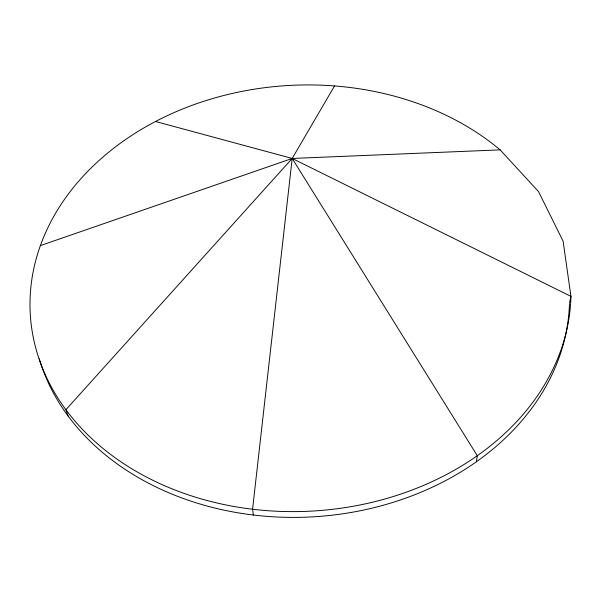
<?xml version="1.0" encoding="UTF-8"?>
<svg xmlns="http://www.w3.org/2000/svg" width="601" height="601" viewBox="0 0 601 601"><rect width="100%" height="100%" fill="white"/><g stroke="black" fill="none" stroke-linecap="round" stroke-linejoin="round"><path stroke-width="0.9" d="M476.398 461.756L477.299 455.693L292.191 158.454L155.539 121.485M569.478 303.009L570.95 296.361L563.107 241.204L538.488 191.539L500.13 149.867L292.191 158.454L40.38 245.606M334.547 85.943L292.191 158.454L65.9 409.732L68.011 415.892M253.382 515.027L252.57 509.235L292.191 158.454L570.95 296.361A270.683 213.115 -3.4 0 1 223.204 504.382A270.683 213.115 -3.4 0 1 71.301 190.171A270.683 213.115 -3.4 0 1 500.13 149.867M569.455 303.911A268.835 212.514 -3.4 0 1 328.304 515.598A268.835 212.514 -3.4 0 1 39.245 358.774"/></g></svg>
